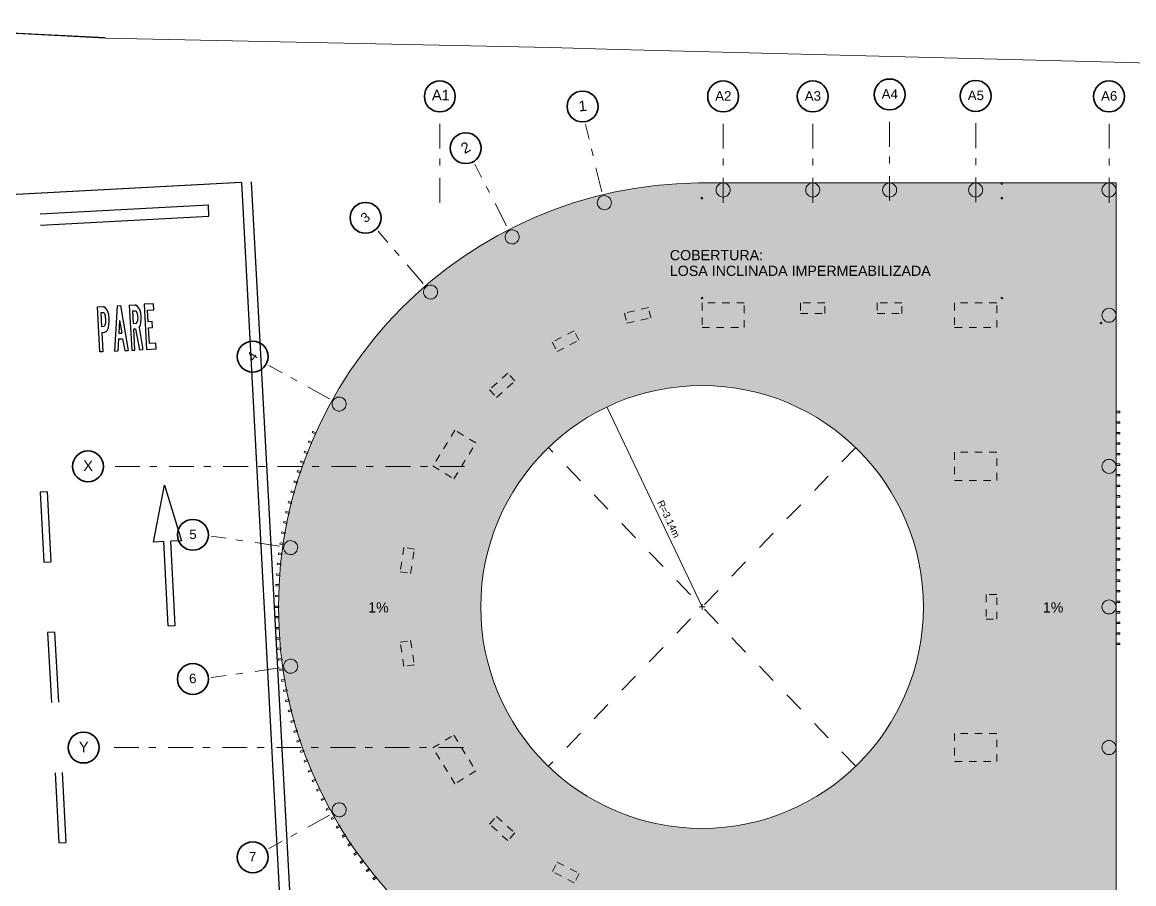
# Model space of a CAD drawing. Header units: metres. Extents: x 27 to 147, y -173 to 8.
# Drawn here: x 36.24 to 52.06, y -105.28 to -93.02 of the extents above; entities that cross this region are included whole.
import ezdxf

# ---------------------------------------------------------------- set-up
doc = ezdxf.new("R2010")
doc.units = ezdxf.units.M
for name, pattern in [('Dashed', [0.564444, 0.282222, -0.282222]), ('Dot & Dashed', [0.670278, 0.352778, -0.176389, 0, -0.141111]), ('Hidden Line', [0.15875, 0.105833, -0.052917])]:
    doc.linetypes.add(name, pattern=pattern)
for name, color, linetype, lineweight, true_color in [('Annotation - Text_Pen_No__167', 7, 'Continuous', 13, 0x6a6a6a), ('Annotation - Text_Pen_No__82', 7, 'Continuous', 20, 0xaaaaaa), ('RAMPA PROPUESTA 1 CERRAMIENTO_Pen_No__167', 7, 'Continuous', 13, 0x6a6a6a), ('Structural - Bearing_Pen_No__123', 7, 'Continuous', 0, 0xd8d8d8), ('Structural - Bearing_Pen_No__167', 7, 'Continuous', 13, 0x6a6a6a)]:
    doc.layers.add(name, color=color, linetype=linetype, lineweight=lineweight, true_color=true_color)
for name, color, linetype, lineweight in [('Drawing & Figure_Pen_No__1', 7, 'Continuous', 13), ('Drawing & Figure_Pen_No__122', 9, 'Continuous', 13), ('Drawing & Figure_Pen_No__7', 7, 'Continuous', 35), ('Estructura – Carga_Pen_No__1', 7, 'Continuous', 13), ('GRAFO 0 BLANCO', 7, 'Continuous', 0), ('Interior - Stair & Railing_Pen_No__122', 9, 'Continuous', 13)]:
    doc.layers.add(name, color=color, linetype=linetype, lineweight=lineweight)
doc.layers.add('Rampa', color=41, linetype='Continuous')
doc.layers.add('Separador de bike pintado', color=8, linetype='Continuous')
doc.styles.add('GENERATED_STYLE_1', font='arialbd.ttf')

msp = doc.modelspace()

# ---------------------------------------------------------------- hatches: boundary and pattern name
at = {"layer": 'Estructura – Carga_Pen_No__1', "linetype": 'Continuous', "lineweight": 13}
for points in [[(41.166, -101.096), (41.166, -101.583), (40.923, -101.34)], [(50.766, -101.096), (50.766, -101.583), (50.523, -101.34)]]:
    msp.add_hatch(color=7, dxfattribs=at).paths.add_polyline_path(points)
at = {"layer": 'Structural - Bearing_Pen_No__123', "linetype": 'Continuous', "lineweight": 0, "true_color": 0xa2a2a2}
h = msp.add_hatch(color=253, dxfattribs=at)
h.paths.add_polyline_path([(51.812, -107.371), (51.812, -95.308), (45.864, -95.308, 0.990538), (45.864, -107.371)])
h.paths.add_polyline_path([(49.069, -101.34, -1), (42.769, -101.34, -1)], flags=0)

# ---------------------------------------------------------------- linework, layer by layer
at = {"color": 251, "true_color": 0x636466}
for p, q in [((39.356, -95.3), (33.207, -95.632)), ((39.361, -95.3), (33.212, -95.632)), ((39.361, -95.3), (40.146, -109.928)), ((39.5, -95.292), (40.296, -109.92))]:
    msp.add_line(p, q, dxfattribs=at)
at = {"layer": 'Drawing & Figure_Pen_No__1', "linetype": 'Continuous'}
msp.add_line((37.423, -93.237), (33.075, -93.021), dxfattribs=at)
at = {"layer": 'Drawing & Figure_Pen_No__122', "color": 9, "linetype": 'Dot & Dashed', "lineweight": 13}
for p, q in [((42.186, -95.59), (42.186, -94.337)), ((46.219, -95.59), (46.219, -94.337)), ((47.494, -95.59), (47.494, -94.337)), ((48.589, -95.562), (48.589, -94.309)), ((49.814, -95.582), (49.814, -94.329)), ((51.712, -95.59), (51.712, -94.337)), ((44.491, -95.435), (44.26, -94.476)), ((43.133, -95.916), (42.683, -95.039)), ((41.951, -96.74), (41.307, -95.993)), ((40.615, -98.378), (39.751, -97.903)), ((42.538, -99.34), (37.438, -99.34)), ((39.906, -100.473), (38.93, -100.333)), ((39.906, -102.206), (38.93, -102.346)), ((42.525, -103.34), (37.375, -103.34)), ((40.615, -104.302), (39.751, -104.776))]:
    msp.add_line(p, q, dxfattribs=at)
at = {"layer": 'Drawing & Figure_Pen_No__7', "color": 7, "linetype": 'Continuous', "lineweight": 35}
for centre in [(42.186, -94.077), (46.219, -94.077), (47.494, -94.077), (48.589, -94.049), (49.814, -94.069), (51.712, -94.077), (44.218, -94.22), (42.555, -94.813), (41.129, -95.804), (39.523, -97.778), (37.178, -99.34), (38.671, -100.314), (38.671, -102.365), (37.115, -103.34), (39.523, -104.901)]:
    msp.add_circle(centre, 0.22, dxfattribs=at)
at = {"layer": 'Estructura – Carga_Pen_No__1', "color": 7, "linetype": 'Continuous', "lineweight": 13}
for points in [[(45.92, -101.34), (44.57, -98.5)], [(45.879, -101.34), (45.962, -101.34)], [(45.92, -101.298), (45.92, -101.381)]]:
    msp.add_lwpolyline(points, dxfattribs=at)
at = {"layer": 'Estructura – Carga_Pen_No__1', "color": 7, "linetype": 'Dashed', "lineweight": 13}
for points in [[(48.107, -103.606), (43.733, -99.072)], [(48.107, -99.073), (43.733, -103.607)]]:
    msp.add_lwpolyline(points, dxfattribs=at)
at = {"layer": 'GRAFO 0 BLANCO', "color": 7}
msp.add_lwpolyline([(33.075, -93.021), (37.422, -93.249), (43.764, -93.382), (44.724, -93.408), (51.784, -93.59), (64.025, -93.932), (70.185, -94.06), (83.803, -94.342)], dxfattribs=at)
at = {"layer": 'Interior - Stair & Railing_Pen_No__122', "color": 9, "linetype": 'Continuous', "lineweight": 13}
for points in [[(50.198, -95.315, 1), (50.174, -95.315, 1)], [(45.917, -95.536, 1), (45.917, -95.512, 1)], [(50.187, -95.536, 1), (50.187, -95.512, 1)], [(45.919, -96.957, 1), (45.919, -96.933, 1)], [(50.187, -96.957, 1), (50.187, -96.933, 1)], [(51.586, -97.301, 1), (51.61, -97.301, 1)]]:
    msp.add_lwpolyline(points, format="xyb", close=True, dxfattribs=at)
at = {"layer": 'Rampa'}
for q in [(33.365, -95.624), (40.146, -109.928)]:
    msp.add_line((39.361, -95.3), q, dxfattribs=at)
at = {"layer": 'RAMPA PROPUESTA 1 CERRAMIENTO_Pen_No__167', "color": 251, "linetype": 'Continuous', "lineweight": 13, "true_color": 0x6a6a6a}
for points in [[(51.814, -98.556), (51.814, -98.576), (51.864, -98.576), (51.864, -98.556)], [(51.814, -98.706), (51.814, -98.726), (51.864, -98.726), (51.864, -98.706)], [(40.379, -98.842), (40.371, -98.86), (40.417, -98.88), (40.425, -98.862)], [(51.814, -98.856), (51.814, -98.876), (51.864, -98.876), (51.864, -98.856)], [(40.32, -98.978), (40.312, -98.996), (40.358, -99.016), (40.366, -98.997)], [(51.814, -99.006), (51.814, -99.026), (51.864, -99.026), (51.864, -99.006)], [(40.261, -99.123), (40.254, -99.142), (40.3, -99.16), (40.307, -99.142)], [(51.814, -99.156), (51.814, -99.176), (51.864, -99.176), (51.864, -99.156)], [(40.209, -99.262), (40.202, -99.281), (40.249, -99.297), (40.256, -99.279)], [(51.814, -99.306), (51.814, -99.326), (51.864, -99.326), (51.864, -99.306)], [(40.161, -99.398), (40.155, -99.417), (40.202, -99.433), (40.208, -99.414)], [(51.814, -99.456), (51.814, -99.476), (51.864, -99.476), (51.864, -99.456)], [(40.113, -99.545), (40.108, -99.564), (40.155, -99.579), (40.161, -99.56)], [(51.814, -99.606), (51.814, -99.626), (51.864, -99.626), (51.864, -99.606)], [(40.031, -99.838), (40.026, -99.857), (40.075, -99.869), (40.079, -99.85)], [(40.071, -99.689), (40.066, -99.708), (40.114, -99.721), (40.119, -99.702)], [(51.814, -99.756), (51.814, -99.776), (51.864, -99.776), (51.864, -99.756)], [(39.996, -99.98), (39.992, -100), (40.041, -100.011), (40.045, -99.991)], [(51.814, -99.906), (51.814, -99.926), (51.864, -99.926), (51.864, -99.906)], [(39.965, -100.125), (39.961, -100.145), (40.01, -100.155), (40.014, -100.135)], [(51.814, -100.056), (51.814, -100.076), (51.864, -100.076), (51.864, -100.056)], [(39.937, -100.271), (39.934, -100.291), (39.983, -100.299), (39.986, -100.28)], [(51.814, -100.206), (51.814, -100.226), (51.864, -100.226), (51.864, -100.206)], [(39.912, -100.426), (39.909, -100.446), (39.958, -100.453), (39.961, -100.433)], [(51.814, -100.356), (51.814, -100.376), (51.864, -100.376), (51.864, -100.356)], [(39.891, -100.572), (39.889, -100.592), (39.938, -100.598), (39.941, -100.579)], [(51.814, -100.506), (51.814, -100.526), (51.864, -100.526), (51.864, -100.506)], [(39.875, -100.716), (39.873, -100.736), (39.922, -100.741), (39.924, -100.721)], [(51.814, -100.656), (51.814, -100.676), (51.864, -100.676), (51.864, -100.656)], [(39.861, -100.87), (39.859, -100.89), (39.909, -100.893), (39.911, -100.874)], [(51.814, -100.806), (51.814, -100.826), (51.864, -100.826), (51.864, -100.806)], [(39.851, -101.019), (39.85, -101.039), (39.9, -101.042), (39.901, -101.022)], [(51.814, -100.956), (51.814, -100.976), (51.864, -100.976), (51.864, -100.956)], [(51.814, -101.106), (51.814, -101.126), (51.864, -101.126), (51.864, -101.106)], [(39.845, -101.173), (39.845, -101.193), (39.894, -101.195), (39.895, -101.175)], [(51.814, -101.256), (51.814, -101.276), (51.864, -101.276), (51.864, -101.256)], [(39.843, -101.328), (39.843, -101.348), (39.893, -101.348), (39.893, -101.328)], [(51.814, -101.406), (51.814, -101.426), (51.864, -101.426), (51.864, -101.406)], [(39.844, -101.476), (39.845, -101.496), (39.895, -101.495), (39.894, -101.475)], [(51.814, -101.556), (51.814, -101.576), (51.864, -101.576), (51.864, -101.556)], [(39.85, -101.633), (39.851, -101.653), (39.901, -101.651), (39.9, -101.631)], [(51.814, -101.706), (51.814, -101.726), (51.864, -101.726), (51.864, -101.706)], [(39.859, -101.781), (39.86, -101.801), (39.91, -101.797), (39.909, -101.777)], [(51.814, -101.856), (51.814, -101.876), (51.864, -101.876), (51.864, -101.856)], [(39.871, -101.925), (39.873, -101.944), (39.923, -101.94), (39.921, -101.92)], [(39.888, -102.078), (39.891, -102.098), (39.94, -102.092), (39.938, -102.072)], [(39.908, -102.227), (39.911, -102.246), (39.961, -102.239), (39.958, -102.219)], [(39.933, -102.379), (39.936, -102.399), (39.985, -102.39), (39.982, -102.37)], [(39.96, -102.523), (39.964, -102.543), (40.013, -102.533), (40.009, -102.513)], [(39.99, -102.668), (39.995, -102.688), (40.044, -102.677), (40.039, -102.657)], [(40.025, -102.813), (40.03, -102.832), (40.078, -102.82), (40.073, -102.8)], [(40.065, -102.965), (40.07, -102.984), (40.118, -102.97), (40.113, -102.951)], [(40.106, -103.107), (40.112, -103.126), (40.16, -103.111), (40.154, -103.092)], [(40.15, -103.244), (40.156, -103.263), (40.204, -103.247), (40.197, -103.228)], [(40.2, -103.39), (40.207, -103.409), (40.254, -103.392), (40.247, -103.373)], [(40.253, -103.531), (40.26, -103.549), (40.306, -103.531), (40.299, -103.512)], [(40.31, -103.674), (40.318, -103.692), (40.364, -103.673), (40.356, -103.654)], [(40.368, -103.808), (40.376, -103.827), (40.422, -103.806), (40.414, -103.788)], [(40.43, -103.943), (40.439, -103.961), (40.484, -103.94), (40.475, -103.922)], [(40.495, -104.077), (40.504, -104.094), (40.549, -104.072), (40.54, -104.054)], [(40.568, -104.216), (40.578, -104.233), (40.622, -104.21), (40.612, -104.192)], [(40.64, -104.345), (40.65, -104.363), (40.693, -104.338), (40.683, -104.32)], [(40.713, -104.47), (40.723, -104.487), (40.766, -104.461), (40.755, -104.444)], [(40.794, -104.601), (40.805, -104.618), (40.847, -104.591), (40.836, -104.574)], [(40.876, -104.726), (40.887, -104.743), (40.929, -104.715), (40.918, -104.698)], [(40.964, -104.853), (40.975, -104.87), (41.016, -104.841), (41.005, -104.824)], [(41.05, -104.972), (41.062, -104.988), (41.102, -104.958), (41.09, -104.942)], [(41.14, -105.09), (41.153, -105.105), (41.192, -105.074), (41.18, -105.059)], [(41.234, -105.205), (41.246, -105.221), (41.285, -105.189), (41.272, -105.173)]]:
    msp.add_lwpolyline(points, close=True, dxfattribs=at)
at = {"layer": 'Separador de bike pintado'}
for p, q in [((36.495, -95.748), (38.891, -95.619)), ((38.9, -95.779), (38.891, -95.619)), ((36.503, -95.908), (38.9, -95.779)), ((37.311, -97.071), (37.4, -97.066)), ((37.346, -97.712), (37.311, -97.071)), ((37.36, -97.152), (37.398, -97.15)), ((37.592, -97.055), (37.553, -97.7)), ((37.592, -97.055), (37.64, -97.052)), ((37.64, -97.052), (37.748, -97.69)), ((37.766, -97.046), (37.854, -97.042)), ((37.766, -97.046), (37.801, -97.687)), ((37.815, -97.127), (37.857, -97.125)), ((37.824, -97.305), (37.815, -97.127)), ((38.11, -97.027), (37.976, -97.034)), ((37.976, -97.034), (38.011, -97.676)), ((38.027, -97.118), (38.114, -97.114)), ((38.036, -97.284), (38.027, -97.118)), ((38.114, -97.114), (38.11, -97.027)), ((37.36, -97.152), (37.37, -97.349)), ((37.627, -97.265), (37.616, -97.447)), ((37.627, -97.265), (37.658, -97.444)), ((37.824, -97.305), (37.867, -97.303)), ((38.092, -97.28), (38.036, -97.284)), ((38.097, -97.364), (38.092, -97.28)), ((37.37, -97.349), (37.408, -97.347)), ((37.376, -97.433), (37.416, -97.431)), ((37.376, -97.433), (37.391, -97.709)), ((37.616, -97.447), (37.658, -97.444)), ((37.831, -97.383), (37.855, -97.382)), ((37.847, -97.685), (37.831, -97.383)), ((37.855, -97.382), (37.912, -97.681)), ((37.904, -97.363), (37.958, -97.678)), ((38.04, -97.367), (38.097, -97.364)), ((38.052, -97.592), (38.04, -97.367)), ((37.611, -97.527), (37.601, -97.698)), ((37.611, -97.527), (37.671, -97.524)), ((37.671, -97.524), (37.7, -97.692)), ((38.144, -97.587), (38.052, -97.592)), ((38.149, -97.668), (38.144, -97.587)), ((37.391, -97.709), (37.346, -97.712)), ((37.553, -97.7), (37.601, -97.698)), ((37.7, -97.692), (37.748, -97.69)), ((37.801, -97.687), (37.847, -97.685)), ((37.912, -97.681), (37.958, -97.678)), ((38.011, -97.676), (38.149, -97.668)), ((38.109, -100.419), (38.267, -99.609)), ((38.267, -99.609), (38.508, -100.398)), ((36.595, -99.7), (36.495, -99.705)), ((36.495, -99.705), (36.549, -100.703)), ((36.595, -99.7), (36.649, -100.698)), ((38.259, -100.411), (38.109, -100.419)), ((38.32, -101.609), (38.259, -100.411)), ((38.508, -100.398), (38.358, -100.406)), ((38.42, -101.604), (38.358, -100.406)), ((36.549, -100.703), (36.649, -100.698)), ((36.703, -101.697), (36.603, -101.702)), ((36.603, -101.702), (36.657, -102.701)), ((36.703, -101.697), (36.757, -102.695)), ((38.32, -101.609), (38.42, -101.604)), ((36.711, -103.699), (36.764, -104.698)), ((36.81, -103.694), (36.864, -104.692)), ((36.764, -104.698), (36.864, -104.692))]:
    msp.add_line(p, q, dxfattribs=at)
for centre, radius, start, end in [((37.314, -97.234), 0.119, 18.4946, 44.8269), ((37.318, -97.201), 0.157, 5.4758, 58.9339), ((37.773, -97.176), 0.157, 5.4758, 58.9339), ((37.777, -97.203), 0.112, 16.1359, 44.1784), ((37.316, -97.273), 0.119, 321.352, 347.6843), ((36.946, -97.273), 0.486, 357.0251, 9.1538), ((36.858, -97.257), 0.621, 349.6953, 6.6214), ((37.778, -97.234), 0.112, 322.0005, 350.043), ((37.673, -97.224), 0.217, 352.308, 13.8709), ((37.418, -97.228), 0.516, 348.4058, 7.4263), ((37.389, -97.354), 0.0811, 289.2818, 349.8707), ((37.852, -97.308), 0.0755, 313.6877, 341.959)]:
    msp.add_arc(centre, radius, start, end, dxfattribs=at)
at = {"layer": 'Structural - Bearing_Pen_No__167', "color": 251, "linetype": 'Continuous', "lineweight": 13, "true_color": 0x6a6a6a}
for points in [[(51.812, -107.371), (51.812, -95.308), (45.864, -95.308, 0.990538), (45.864, -107.371)], [(46.119, -95.408, 0.414214), (46.219, -95.508, 0.414214), (46.319, -95.408, 0.414214), (46.219, -95.308, 0.414214)], [(47.394, -95.408, 0.414214), (47.494, -95.508, 0.414214), (47.594, -95.408, 0.414214), (47.494, -95.308, 0.414214)], [(48.489, -95.408, 0.414214), (48.589, -95.508, 0.414214), (48.689, -95.408, 0.414214), (48.589, -95.308, 0.414214)], [(49.714, -95.408, 0.414214), (49.814, -95.508, 0.414214), (49.914, -95.408, 0.414214), (49.814, -95.308, 0.414214)], [(51.612, -95.408, 0.414214), (51.712, -95.508, 0.414214), (51.812, -95.408, 0.414214), (51.712, -95.308, 0.414214)], [(44.431, -95.612, 0.414214), (44.552, -95.686, 0.414214), (44.626, -95.565, 0.414214), (44.505, -95.491, 0.414214)], [(43.127, -96.122, 0.414214), (43.261, -96.165, 0.414214), (43.305, -96.031, 0.414214), (43.17, -95.987, 0.414214)], [(41.979, -96.925, 0.414214), (42.12, -96.935, 0.414214), (42.13, -96.794, 0.414214), (41.989, -96.784, 0.414214)], [(51.612, -97.19, 0.414214), (51.712, -97.29, 0.414214), (51.812, -97.19, 0.414214), (51.712, -97.09, 0.414214)], [(49.069, -101.34, 1), (42.769, -101.34, 1)], [(40.705, -98.541, 0.414214), (40.841, -98.502, 0.414214), (40.803, -98.366, 0.414214), (40.667, -98.405, 0.414214)], [(51.612, -99.34, 0.414214), (51.712, -99.44, 0.414214), (51.812, -99.34, 0.414214), (51.712, -99.24, 0.414214)], [(40.049, -100.595, 0.414214), (40.162, -100.51, 0.414214), (40.077, -100.397, 0.414214), (39.964, -100.482, 0.414214)], [(51.612, -101.34, 0.414214), (51.712, -101.44, 0.414214), (51.812, -101.34, 0.414214), (51.712, -101.24, 0.414214)], [(40.077, -102.282, 0.414214), (40.162, -102.169, 0.414214), (40.049, -102.084, 0.414214), (39.964, -102.197, 0.414214)], [(51.612, -103.34, 0.414214), (51.712, -103.44, 0.414214), (51.812, -103.34, 0.414214), (51.712, -103.24, 0.414214)], [(40.705, -104.138, -0.414214), (40.841, -104.177, -0.414214), (40.803, -104.313, -0.414214), (40.667, -104.274, -0.414214)]]:
    msp.add_lwpolyline(points, format="xyb", close=True, dxfattribs=at)
at = {"layer": 'Structural - Bearing_Pen_No__167', "color": 251, "linetype": 'Hidden Line', "lineweight": 13, "true_color": 0x6a6a6a}
for points in [[(44.847, -97.304), (45.189, -97.228), (45.156, -97.082), (44.815, -97.158)], [(45.919, -97.365), (46.519, -97.365), (46.519, -97.015), (45.919, -97.015)], [(47.319, -97.165), (47.669, -97.165), (47.669, -97.015), (47.319, -97.015)], [(48.414, -97.165), (48.764, -97.165), (48.764, -97.015), (48.414, -97.015)], [(49.514, -97.365), (50.114, -97.365), (50.114, -97.015), (49.514, -97.015)], [(43.856, -97.706), (44.167, -97.545), (44.098, -97.412), (43.787, -97.573)], [(42.994, -98.36), (43.253, -98.125), (43.153, -98.014), (42.893, -98.249)], [(42.386, -99.517), (42.7, -99.006), (42.401, -98.823), (42.087, -99.334)], [(49.514, -99.54), (50.114, -99.54), (50.114, -99.14), (49.514, -99.14)], [(41.769, -100.862), (41.824, -100.516), (41.675, -100.493), (41.621, -100.838)], [(49.964, -101.165), (49.964, -101.515), (50.114, -101.515), (50.114, -101.165)], [(41.769, -101.818), (41.824, -102.163), (41.675, -102.187), (41.621, -101.841)], [(42.386, -103.162), (42.7, -103.673), (42.401, -103.856), (42.087, -103.345)], [(49.514, -103.54), (50.114, -103.54), (50.114, -103.14), (49.514, -103.14)], [(42.994, -104.319), (43.253, -104.554), (43.153, -104.665), (42.893, -104.43)], [(43.858, -104.97), (44.169, -105.131), (44.1, -105.264), (43.789, -105.103)]]:
    msp.add_lwpolyline(points, close=True, dxfattribs=at)

# ---------------------------------------------------------------- texts
at = {"layer": 'Annotation - Text_Pen_No__167', "color": 251, "linetype": 'Continuous', "lineweight": 13, "true_color": 0x6a6a6a, "insert": (45.46, -96.262), "char_height": 0.145, "attachment_point": 1, "line_spacing_factor": 0.923713, "style": 'GENERATED_STYLE_1'}
msp.add_mtext('\\A1;{\\pql;\\fArial|b0|i0|c0|p34;COBERTURA\\fArial|b0|i0|c0|p34;:\\P\\pql;\\fArial|b0|i0|c0|p34;LOSA\\fArial|b0|i0|c0|p34; INCLINADA\\fArial|b0|i0|c0|p34; IMPERMEABILIZADA}', dxfattribs=at)
at = {"layer": 'Annotation - Text_Pen_No__167', "color": 251, "linetype": 'Continuous', "lineweight": 13, "true_color": 0x6a6a6a, "char_height": 0.145, "attachment_point": 1, "style": 'GENERATED_STYLE_1'}
for insert in [(41.166, -101.274), (50.77, -101.274)]:
    msp.add_mtext('\\A1;{\\pql;\\fArial|b0|i0|c0|p34;1%}', dxfattribs=dict(at, insert=insert))
at = {"layer": 'Annotation - Text_Pen_No__82', "color": 253, "linetype": 'Continuous', "lineweight": 20, "true_color": 0xaaaaaa, "insert": (45.49, -100.067), "char_height": 0.1, "attachment_point": 2, "rotation": 295.4387, "style": 'GENERATED_STYLE_1'}
msp.add_mtext('\\A1;{\\pqc;\\pt0.125;\\fArial|b0|i0|c0|p34;R=3.\\fArial|b0|i0|c0|p34;14\\fArial|b0|i0|c0|p34;m}', dxfattribs=at)
at = {"layer": 'Drawing & Figure_Pen_No__7', "color": 7, "linetype": 'Continuous', "lineweight": 35, "style": 'GENERATED_STYLE_1'}
for s, insert, char_height, attachment_point, rotation in [('\\A1;{\\pql;\\fArial|b0|i0|c0|p34;A1}', (42.073, -94.131), 0.15, 7, 359.7107), ('\\A1;{\\pql;\\fArial|b0|i0|c0|p34;A4}', (48.476, -94.108), 0.135, 7, 359.7107), ('\\A1;{\\pql;\\fArial|b0|i0|c0|p34;1}', (44.167, -94.291), 0.15, 7, 4.8164), ('\\A1;{\\pql;\\fArial|b0|i0|c0|p34;A2}', (46.106, -94.136), 0.135, 7, 359.7107), ('\\A1;{\\pql;\\fArial|b0|i0|c0|p34;A3}', (47.381, -94.138), 0.135, 7, 359.7107), ('\\A1;{\\pql;\\fArial|b0|i0|c0|p34;A5}', (49.701, -94.13), 0.135, 7, 359.7107), ('\\A1;{\\pql;\\fArial|b0|i0|c0|p34;A6}', (51.599, -94.138), 0.135, 7, 359.7107), ('\\A1;{\\pql;\\fArial|b0|i0|c0|p34;2}', (42.537, -94.898), 0.15, 7, 28.1828), ('\\A1;{\\pql;\\fArial|b0|i0|c0|p34;3}', (41.127, -95.884), 0.135, 7, 38.0234), ('\\A1;{\\pql;\\fArial|b0|i0|c0|p34;4}', (39.542, -97.855), 0.135, 7, 54.8734), ('\\A1;{\\pql;\\fArial|b0|i0|c0|p34;X}', (37.11, -99.406), 0.15, 7, 359.7107), ('\\A1;{\\pqr;\\fArial|b0|i0|c0|p34;6}', (38.724, -102.425), 0.135, 9, 1.7917), ('\\A1;{\\pql;\\fArial|b0|i0|c0|p34;Y}', (37.047, -103.406), 0.15, 7, 359.7107)]:
    msp.add_mtext(s, dxfattribs=dict(at, insert=insert, char_height=char_height, attachment_point=attachment_point, rotation=rotation))
at = {"layer": 'Drawing & Figure_Pen_No__7', "color": 7, "linetype": 'Continuous', "lineweight": 35, "char_height": 0.135, "style": 'GENERATED_STYLE_1'}
for s, insert, attachment_point in [('\\A1;{\\pql;\\fArial|b0|i0|c0|p34;5}', (38.62, -100.376), 7), ('\\A1;{\\pqr;\\fArial|b0|i0|c0|p34;7}', (39.574, -104.96), 9)]:
    msp.add_mtext(s, dxfattribs=dict(at, insert=insert, attachment_point=attachment_point))

doc.saveas('drawing.dxf')
